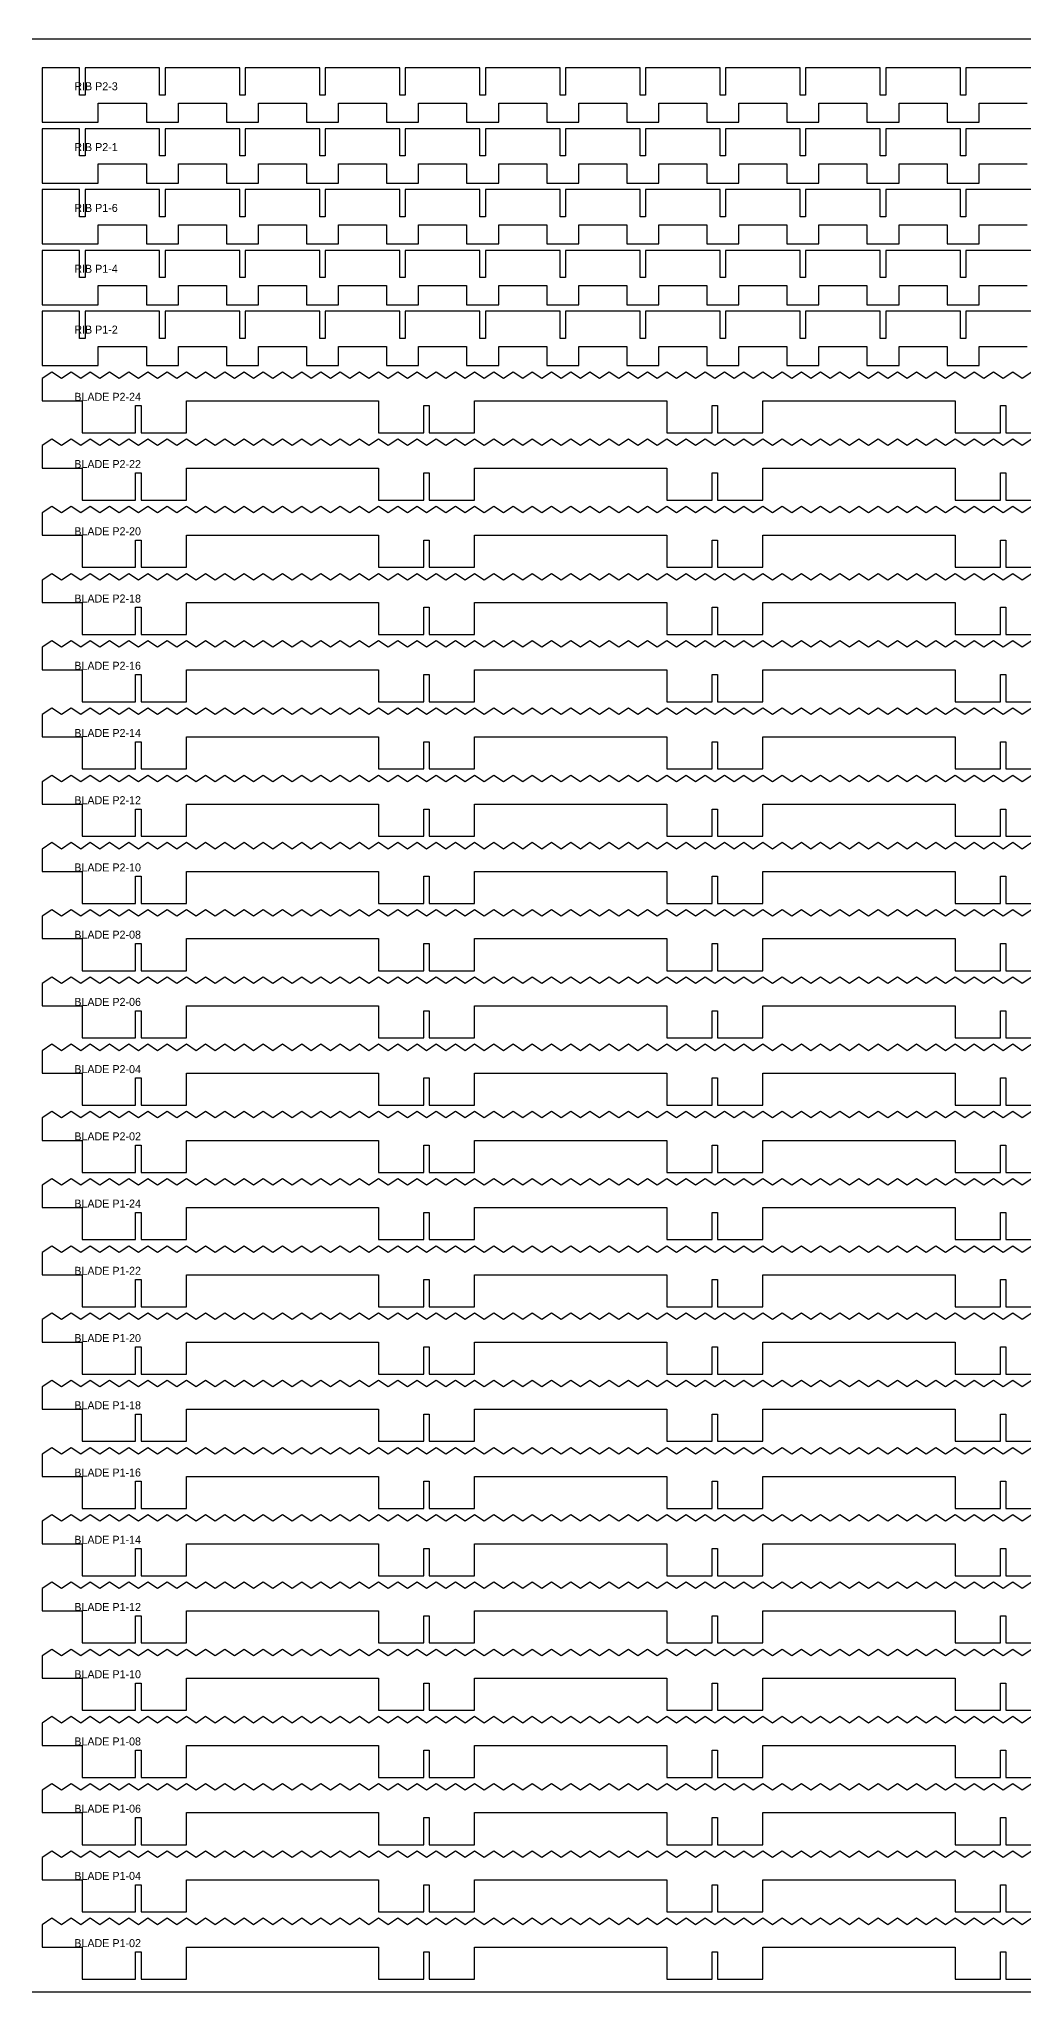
# Model space of a CAD drawing. Header units: millimetres. Extents: x 0 to 2440, y 0 to 2610.
# Drawn here: x 1210 to 1825, y 0 to 1220 of the extents above; entities that cross this region are included whole.
import ezdxf

# ---------------------------------------------------------------- set-up
doc = ezdxf.new("R2010")
doc.units = ezdxf.units.MM
for name, color, linetype in [('CUT', 1, 'Continuous'), ('LABELS', 3, 'Continuous'), ('SHEET', 8, 'Continuous')]:
    doc.layers.add(name, color=color, linetype=linetype)

msp = doc.modelspace()

# ---------------------------------------------------------------- linework, layer by layer
at = {"layer": 'CUT'}
for points in [[(1835.3, 1202), (1788.7, 1202), (1788.7, 1185), (1785.3, 1185), (1785.3, 1202), (1738.7, 1202), (1738.7, 1185), (1735.3, 1185), (1735.3, 1202), (1688.7, 1202), (1688.7, 1185), (1685.3, 1185), (1685.3, 1202), (1638.7, 1202), (1638.7, 1185), (1635.3, 1185), (1635.3, 1202), (1588.7, 1202), (1588.7, 1185), (1585.3, 1185), (1585.3, 1202), (1538.7, 1202), (1538.7, 1185), (1535.3, 1185), (1535.3, 1202), (1488.7, 1202), (1488.7, 1185), (1485.3, 1185), (1485.3, 1202), (1438.7, 1202), (1438.7, 1185), (1435.3, 1185), (1435.3, 1202), (1388.7, 1202), (1388.7, 1185), (1385.3, 1185), (1385.3, 1202), (1338.7, 1202), (1338.7, 1185), (1335.3, 1185), (1335.3, 1202), (1288.7, 1202), (1288.7, 1185), (1285.3, 1185), (1285.3, 1202), (1238.7, 1202), (1238.7, 1185), (1235.3, 1185), (1235.3, 1202), (1212, 1202), (1212, 1168), (1247, 1168), (1247, 1180), (1277, 1180), (1277, 1168), (1297, 1168), (1297, 1180), (1327, 1180), (1327, 1168), (1347, 1168), (1347, 1180), (1377, 1180), (1377, 1168), (1397, 1168), (1397, 1180), (1427, 1180), (1427, 1168), (1447, 1168), (1447, 1180), (1477, 1180), (1477, 1168), (1497, 1168), (1497, 1180), (1527, 1180), (1527, 1168), (1547, 1168), (1547, 1180), (1577, 1180), (1577, 1168), (1597, 1168), (1597, 1180), (1627, 1180), (1627, 1168), (1647, 1168), (1647, 1180), (1677, 1180), (1677, 1168), (1697, 1168), (1697, 1180), (1727, 1180), (1727, 1168), (1747, 1168), (1747, 1180), (1777, 1180), (1777, 1168), (1797, 1168), (1797, 1180), (1827, 1180)], [(1835.3, 1164), (1788.7, 1164), (1788.7, 1147), (1785.3, 1147), (1785.3, 1164), (1738.7, 1164), (1738.7, 1147), (1735.3, 1147), (1735.3, 1164), (1688.7, 1164), (1688.7, 1147), (1685.3, 1147), (1685.3, 1164), (1638.7, 1164), (1638.7, 1147), (1635.3, 1147), (1635.3, 1164), (1588.7, 1164), (1588.7, 1147), (1585.3, 1147), (1585.3, 1164), (1538.7, 1164), (1538.7, 1147), (1535.3, 1147), (1535.3, 1164), (1488.7, 1164), (1488.7, 1147), (1485.3, 1147), (1485.3, 1164), (1438.7, 1164), (1438.7, 1147), (1435.3, 1147), (1435.3, 1164), (1388.7, 1164), (1388.7, 1147), (1385.3, 1147), (1385.3, 1164), (1338.7, 1164), (1338.7, 1147), (1335.3, 1147), (1335.3, 1164), (1288.7, 1164), (1288.7, 1147), (1285.3, 1147), (1285.3, 1164), (1238.7, 1164), (1238.7, 1147), (1235.3, 1147), (1235.3, 1164), (1212, 1164), (1212, 1130), (1247, 1130), (1247, 1142), (1277, 1142), (1277, 1130), (1297, 1130), (1297, 1142), (1327, 1142), (1327, 1130), (1347, 1130), (1347, 1142), (1377, 1142), (1377, 1130), (1397, 1130), (1397, 1142), (1427, 1142), (1427, 1130), (1447, 1130), (1447, 1142), (1477, 1142), (1477, 1130), (1497, 1130), (1497, 1142), (1527, 1142), (1527, 1130), (1547, 1130), (1547, 1142), (1577, 1142), (1577, 1130), (1597, 1130), (1597, 1142), (1627, 1142), (1627, 1130), (1647, 1130), (1647, 1142), (1677, 1142), (1677, 1130), (1697, 1130), (1697, 1142), (1727, 1142), (1727, 1130), (1747, 1130), (1747, 1142), (1777, 1142), (1777, 1130), (1797, 1130), (1797, 1142), (1827, 1142)], [(1835.3, 1126), (1788.7, 1126), (1788.7, 1109), (1785.3, 1109), (1785.3, 1126), (1738.7, 1126), (1738.7, 1109), (1735.3, 1109), (1735.3, 1126), (1688.7, 1126), (1688.7, 1109), (1685.3, 1109), (1685.3, 1126), (1638.7, 1126), (1638.7, 1109), (1635.3, 1109), (1635.3, 1126), (1588.7, 1126), (1588.7, 1109), (1585.3, 1109), (1585.3, 1126), (1538.7, 1126), (1538.7, 1109), (1535.3, 1109), (1535.3, 1126), (1488.7, 1126), (1488.7, 1109), (1485.3, 1109), (1485.3, 1126), (1438.7, 1126), (1438.7, 1109), (1435.3, 1109), (1435.3, 1126), (1388.7, 1126), (1388.7, 1109), (1385.3, 1109), (1385.3, 1126), (1338.7, 1126), (1338.7, 1109), (1335.3, 1109), (1335.3, 1126), (1288.7, 1126), (1288.7, 1109), (1285.3, 1109), (1285.3, 1126), (1238.7, 1126), (1238.7, 1109), (1235.3, 1109), (1235.3, 1126), (1212, 1126), (1212, 1092), (1247, 1092), (1247, 1104), (1277, 1104), (1277, 1092), (1297, 1092), (1297, 1104), (1327, 1104), (1327, 1092), (1347, 1092), (1347, 1104), (1377, 1104), (1377, 1092), (1397, 1092), (1397, 1104), (1427, 1104), (1427, 1092), (1447, 1092), (1447, 1104), (1477, 1104), (1477, 1092), (1497, 1092), (1497, 1104), (1527, 1104), (1527, 1092), (1547, 1092), (1547, 1104), (1577, 1104), (1577, 1092), (1597, 1092), (1597, 1104), (1627, 1104), (1627, 1092), (1647, 1092), (1647, 1104), (1677, 1104), (1677, 1092), (1697, 1092), (1697, 1104), (1727, 1104), (1727, 1092), (1747, 1092), (1747, 1104), (1777, 1104), (1777, 1092), (1797, 1092), (1797, 1104), (1827, 1104)], [(1835.3, 1088), (1788.7, 1088), (1788.7, 1071), (1785.3, 1071), (1785.3, 1088), (1738.7, 1088), (1738.7, 1071), (1735.3, 1071), (1735.3, 1088), (1688.7, 1088), (1688.7, 1071), (1685.3, 1071), (1685.3, 1088), (1638.7, 1088), (1638.7, 1071), (1635.3, 1071), (1635.3, 1088), (1588.7, 1088), (1588.7, 1071), (1585.3, 1071), (1585.3, 1088), (1538.7, 1088), (1538.7, 1071), (1535.3, 1071), (1535.3, 1088), (1488.7, 1088), (1488.7, 1071), (1485.3, 1071), (1485.3, 1088), (1438.7, 1088), (1438.7, 1071), (1435.3, 1071), (1435.3, 1088), (1388.7, 1088), (1388.7, 1071), (1385.3, 1071), (1385.3, 1088), (1338.7, 1088), (1338.7, 1071), (1335.3, 1071), (1335.3, 1088), (1288.7, 1088), (1288.7, 1071), (1285.3, 1071), (1285.3, 1088), (1238.7, 1088), (1238.7, 1071), (1235.3, 1071), (1235.3, 1088), (1212, 1088), (1212, 1054), (1247, 1054), (1247, 1066), (1277, 1066), (1277, 1054), (1297, 1054), (1297, 1066), (1327, 1066), (1327, 1054), (1347, 1054), (1347, 1066), (1377, 1066), (1377, 1054), (1397, 1054), (1397, 1066), (1427, 1066), (1427, 1054), (1447, 1054), (1447, 1066), (1477, 1066), (1477, 1054), (1497, 1054), (1497, 1066), (1527, 1066), (1527, 1054), (1547, 1054), (1547, 1066), (1577, 1066), (1577, 1054), (1597, 1054), (1597, 1066), (1627, 1066), (1627, 1054), (1647, 1054), (1647, 1066), (1677, 1066), (1677, 1054), (1697, 1054), (1697, 1066), (1727, 1066), (1727, 1054), (1747, 1054), (1747, 1066), (1777, 1066), (1777, 1054), (1797, 1054), (1797, 1066), (1827, 1066)], [(1835.3, 1050), (1788.7, 1050), (1788.7, 1033), (1785.3, 1033), (1785.3, 1050), (1738.7, 1050), (1738.7, 1033), (1735.3, 1033), (1735.3, 1050), (1688.7, 1050), (1688.7, 1033), (1685.3, 1033), (1685.3, 1050), (1638.7, 1050), (1638.7, 1033), (1635.3, 1033), (1635.3, 1050), (1588.7, 1050), (1588.7, 1033), (1585.3, 1033), (1585.3, 1050), (1538.7, 1050), (1538.7, 1033), (1535.3, 1033), (1535.3, 1050), (1488.7, 1050), (1488.7, 1033), (1485.3, 1033), (1485.3, 1050), (1438.7, 1050), (1438.7, 1033), (1435.3, 1033), (1435.3, 1050), (1388.7, 1050), (1388.7, 1033), (1385.3, 1033), (1385.3, 1050), (1338.7, 1050), (1338.7, 1033), (1335.3, 1033), (1335.3, 1050), (1288.7, 1050), (1288.7, 1033), (1285.3, 1033), (1285.3, 1050), (1238.7, 1050), (1238.7, 1033), (1235.3, 1033), (1235.3, 1050), (1212, 1050), (1212, 1016), (1247, 1016), (1247, 1028), (1277, 1028), (1277, 1016), (1297, 1016), (1297, 1028), (1327, 1028), (1327, 1016), (1347, 1016), (1347, 1028), (1377, 1028), (1377, 1016), (1397, 1016), (1397, 1028), (1427, 1028), (1427, 1016), (1447, 1016), (1447, 1028), (1477, 1028), (1477, 1016), (1497, 1016), (1497, 1028), (1527, 1028), (1527, 1016), (1547, 1016), (1547, 1028), (1577, 1028), (1577, 1016), (1597, 1016), (1597, 1028), (1627, 1028), (1627, 1016), (1647, 1016), (1647, 1028), (1677, 1028), (1677, 1016), (1697, 1016), (1697, 1028), (1727, 1028), (1727, 1016), (1747, 1016), (1747, 1028), (1777, 1028), (1777, 1016), (1797, 1016), (1797, 1028), (1827, 1028)], [(1830, 1012), (1824, 1008), (1818, 1012), (1812, 1008), (1806, 1012), (1800, 1008), (1794, 1012), (1788, 1008), (1782, 1012), (1776, 1008), (1770, 1012), (1764, 1008), (1758, 1012), (1752, 1008), (1746, 1012), (1740, 1008), (1734, 1012), (1728, 1008), (1722, 1012), (1716, 1008), (1710, 1012), (1704, 1008), (1698, 1012), (1692, 1008), (1686, 1012), (1680, 1008), (1674, 1012), (1668, 1008), (1662, 1012), (1656, 1008), (1650, 1012), (1644, 1008), (1638, 1012), (1632, 1008), (1626, 1012), (1620, 1008), (1614, 1012), (1608, 1008), (1602, 1012), (1596, 1008), (1590, 1012), (1584, 1008), (1578, 1012), (1572, 1008), (1566, 1012), (1560, 1008), (1554, 1012), (1548, 1008), (1542, 1012), (1536, 1008), (1530, 1012), (1524, 1008), (1518, 1012), (1512, 1008), (1506, 1012), (1500, 1008), (1494, 1012), (1488, 1008), (1482, 1012), (1476, 1008), (1470, 1012), (1464, 1008), (1458, 1012), (1452, 1008), (1446, 1012), (1440, 1008), (1434, 1012), (1428, 1008), (1422, 1012), (1416, 1008), (1410, 1012), (1404, 1008), (1398, 1012), (1392, 1008), (1386, 1012), (1380, 1008), (1374, 1012), (1368, 1008), (1362, 1012), (1356, 1008), (1350, 1012), (1344, 1008), (1338, 1012), (1332, 1008), (1326, 1012), (1320, 1008), (1314, 1012), (1308, 1008), (1302, 1012), (1296, 1008), (1290, 1012), (1284, 1008), (1278, 1012), (1272, 1008), (1266, 1012), (1260, 1008), (1254, 1012), (1248, 1008), (1242, 1012), (1236, 1008), (1230, 1012), (1224, 1008), (1218, 1012), (1212, 1008), (1212, 994), (1237, 994), (1237, 974), (1270.3, 974), (1270.3, 991), (1273.7, 991), (1273.7, 974), (1302, 974), (1302, 994), (1422, 994), (1422, 974), (1450.3, 974), (1450.3, 991), (1453.7, 991), (1453.7, 974), (1482, 974), (1482, 994), (1602, 994), (1602, 974), (1630.3, 974), (1630.3, 991), (1633.7, 991), (1633.7, 974), (1662, 974), (1662, 994), (1782, 994), (1782, 974), (1810.3, 974), (1810.3, 991), (1813.7, 991), (1813.7, 974), (1842, 974)], [(1830, 970), (1824, 966), (1818, 970), (1812, 966), (1806, 970), (1800, 966), (1794, 970), (1788, 966), (1782, 970), (1776, 966), (1770, 970), (1764, 966), (1758, 970), (1752, 966), (1746, 970), (1740, 966), (1734, 970), (1728, 966), (1722, 970), (1716, 966), (1710, 970), (1704, 966), (1698, 970), (1692, 966), (1686, 970), (1680, 966), (1674, 970), (1668, 966), (1662, 970), (1656, 966), (1650, 970), (1644, 966), (1638, 970), (1632, 966), (1626, 970), (1620, 966), (1614, 970), (1608, 966), (1602, 970), (1596, 966), (1590, 970), (1584, 966), (1578, 970), (1572, 966), (1566, 970), (1560, 966), (1554, 970), (1548, 966), (1542, 970), (1536, 966), (1530, 970), (1524, 966), (1518, 970), (1512, 966), (1506, 970), (1500, 966), (1494, 970), (1488, 966), (1482, 970), (1476, 966), (1470, 970), (1464, 966), (1458, 970), (1452, 966), (1446, 970), (1440, 966), (1434, 970), (1428, 966), (1422, 970), (1416, 966), (1410, 970), (1404, 966), (1398, 970), (1392, 966), (1386, 970), (1380, 966), (1374, 970), (1368, 966), (1362, 970), (1356, 966), (1350, 970), (1344, 966), (1338, 970), (1332, 966), (1326, 970), (1320, 966), (1314, 970), (1308, 966), (1302, 970), (1296, 966), (1290, 970), (1284, 966), (1278, 970), (1272, 966), (1266, 970), (1260, 966), (1254, 970), (1248, 966), (1242, 970), (1236, 966), (1230, 970), (1224, 966), (1218, 970), (1212, 966), (1212, 952), (1237, 952), (1237, 932), (1270.3, 932), (1270.3, 949), (1273.7, 949), (1273.7, 932), (1302, 932), (1302, 952), (1422, 952), (1422, 932), (1450.3, 932), (1450.3, 949), (1453.7, 949), (1453.7, 932), (1482, 932), (1482, 952), (1602, 952), (1602, 932), (1630.3, 932), (1630.3, 949), (1633.7, 949), (1633.7, 932), (1662, 932), (1662, 952), (1782, 952), (1782, 932), (1810.3, 932), (1810.3, 949), (1813.7, 949), (1813.7, 932), (1842, 932)], [(1830, 928), (1824, 924), (1818, 928), (1812, 924), (1806, 928), (1800, 924), (1794, 928), (1788, 924), (1782, 928), (1776, 924), (1770, 928), (1764, 924), (1758, 928), (1752, 924), (1746, 928), (1740, 924), (1734, 928), (1728, 924), (1722, 928), (1716, 924), (1710, 928), (1704, 924), (1698, 928), (1692, 924), (1686, 928), (1680, 924), (1674, 928), (1668, 924), (1662, 928), (1656, 924), (1650, 928), (1644, 924), (1638, 928), (1632, 924), (1626, 928), (1620, 924), (1614, 928), (1608, 924), (1602, 928), (1596, 924), (1590, 928), (1584, 924), (1578, 928), (1572, 924), (1566, 928), (1560, 924), (1554, 928), (1548, 924), (1542, 928), (1536, 924), (1530, 928), (1524, 924), (1518, 928), (1512, 924), (1506, 928), (1500, 924), (1494, 928), (1488, 924), (1482, 928), (1476, 924), (1470, 928), (1464, 924), (1458, 928), (1452, 924), (1446, 928), (1440, 924), (1434, 928), (1428, 924), (1422, 928), (1416, 924), (1410, 928), (1404, 924), (1398, 928), (1392, 924), (1386, 928), (1380, 924), (1374, 928), (1368, 924), (1362, 928), (1356, 924), (1350, 928), (1344, 924), (1338, 928), (1332, 924), (1326, 928), (1320, 924), (1314, 928), (1308, 924), (1302, 928), (1296, 924), (1290, 928), (1284, 924), (1278, 928), (1272, 924), (1266, 928), (1260, 924), (1254, 928), (1248, 924), (1242, 928), (1236, 924), (1230, 928), (1224, 924), (1218, 928), (1212, 924), (1212, 910), (1237, 910), (1237, 890), (1270.3, 890), (1270.3, 907), (1273.7, 907), (1273.7, 890), (1302, 890), (1302, 910), (1422, 910), (1422, 890), (1450.3, 890), (1450.3, 907), (1453.7, 907), (1453.7, 890), (1482, 890), (1482, 910), (1602, 910), (1602, 890), (1630.3, 890), (1630.3, 907), (1633.7, 907), (1633.7, 890), (1662, 890), (1662, 910), (1782, 910), (1782, 890), (1810.3, 890), (1810.3, 907), (1813.7, 907), (1813.7, 890), (1842, 890)], [(1830, 886), (1824, 882), (1818, 886), (1812, 882), (1806, 886), (1800, 882), (1794, 886), (1788, 882), (1782, 886), (1776, 882), (1770, 886), (1764, 882), (1758, 886), (1752, 882), (1746, 886), (1740, 882), (1734, 886), (1728, 882), (1722, 886), (1716, 882), (1710, 886), (1704, 882), (1698, 886), (1692, 882), (1686, 886), (1680, 882), (1674, 886), (1668, 882), (1662, 886), (1656, 882), (1650, 886), (1644, 882), (1638, 886), (1632, 882), (1626, 886), (1620, 882), (1614, 886), (1608, 882), (1602, 886), (1596, 882), (1590, 886), (1584, 882), (1578, 886), (1572, 882), (1566, 886), (1560, 882), (1554, 886), (1548, 882), (1542, 886), (1536, 882), (1530, 886), (1524, 882), (1518, 886), (1512, 882), (1506, 886), (1500, 882), (1494, 886), (1488, 882), (1482, 886), (1476, 882), (1470, 886), (1464, 882), (1458, 886), (1452, 882), (1446, 886), (1440, 882), (1434, 886), (1428, 882), (1422, 886), (1416, 882), (1410, 886), (1404, 882), (1398, 886), (1392, 882), (1386, 886), (1380, 882), (1374, 886), (1368, 882), (1362, 886), (1356, 882), (1350, 886), (1344, 882), (1338, 886), (1332, 882), (1326, 886), (1320, 882), (1314, 886), (1308, 882), (1302, 886), (1296, 882), (1290, 886), (1284, 882), (1278, 886), (1272, 882), (1266, 886), (1260, 882), (1254, 886), (1248, 882), (1242, 886), (1236, 882), (1230, 886), (1224, 882), (1218, 886), (1212, 882), (1212, 868), (1237, 868), (1237, 848), (1270.3, 848), (1270.3, 865), (1273.7, 865), (1273.7, 848), (1302, 848), (1302, 868), (1422, 868), (1422, 848), (1450.3, 848), (1450.3, 865), (1453.7, 865), (1453.7, 848), (1482, 848), (1482, 868), (1602, 868), (1602, 848), (1630.3, 848), (1630.3, 865), (1633.7, 865), (1633.7, 848), (1662, 848), (1662, 868), (1782, 868), (1782, 848), (1810.3, 848), (1810.3, 865), (1813.7, 865), (1813.7, 848), (1842, 848)], [(1830, 844), (1824, 840), (1818, 844), (1812, 840), (1806, 844), (1800, 840), (1794, 844), (1788, 840), (1782, 844), (1776, 840), (1770, 844), (1764, 840), (1758, 844), (1752, 840), (1746, 844), (1740, 840), (1734, 844), (1728, 840), (1722, 844), (1716, 840), (1710, 844), (1704, 840), (1698, 844), (1692, 840), (1686, 844), (1680, 840), (1674, 844), (1668, 840), (1662, 844), (1656, 840), (1650, 844), (1644, 840), (1638, 844), (1632, 840), (1626, 844), (1620, 840), (1614, 844), (1608, 840), (1602, 844), (1596, 840), (1590, 844), (1584, 840), (1578, 844), (1572, 840), (1566, 844), (1560, 840), (1554, 844), (1548, 840), (1542, 844), (1536, 840), (1530, 844), (1524, 840), (1518, 844), (1512, 840), (1506, 844), (1500, 840), (1494, 844), (1488, 840), (1482, 844), (1476, 840), (1470, 844), (1464, 840), (1458, 844), (1452, 840), (1446, 844), (1440, 840), (1434, 844), (1428, 840), (1422, 844), (1416, 840), (1410, 844), (1404, 840), (1398, 844), (1392, 840), (1386, 844), (1380, 840), (1374, 844), (1368, 840), (1362, 844), (1356, 840), (1350, 844), (1344, 840), (1338, 844), (1332, 840), (1326, 844), (1320, 840), (1314, 844), (1308, 840), (1302, 844), (1296, 840), (1290, 844), (1284, 840), (1278, 844), (1272, 840), (1266, 844), (1260, 840), (1254, 844), (1248, 840), (1242, 844), (1236, 840), (1230, 844), (1224, 840), (1218, 844), (1212, 840), (1212, 826), (1237, 826), (1237, 806), (1270.3, 806), (1270.3, 823), (1273.7, 823), (1273.7, 806), (1302, 806), (1302, 826), (1422, 826), (1422, 806), (1450.3, 806), (1450.3, 823), (1453.7, 823), (1453.7, 806), (1482, 806), (1482, 826), (1602, 826), (1602, 806), (1630.3, 806), (1630.3, 823), (1633.7, 823), (1633.7, 806), (1662, 806), (1662, 826), (1782, 826), (1782, 806), (1810.3, 806), (1810.3, 823), (1813.7, 823), (1813.7, 806), (1842, 806)], [(1830, 802), (1824, 798), (1818, 802), (1812, 798), (1806, 802), (1800, 798), (1794, 802), (1788, 798), (1782, 802), (1776, 798), (1770, 802), (1764, 798), (1758, 802), (1752, 798), (1746, 802), (1740, 798), (1734, 802), (1728, 798), (1722, 802), (1716, 798), (1710, 802), (1704, 798), (1698, 802), (1692, 798), (1686, 802), (1680, 798), (1674, 802), (1668, 798), (1662, 802), (1656, 798), (1650, 802), (1644, 798), (1638, 802), (1632, 798), (1626, 802), (1620, 798), (1614, 802), (1608, 798), (1602, 802), (1596, 798), (1590, 802), (1584, 798), (1578, 802), (1572, 798), (1566, 802), (1560, 798), (1554, 802), (1548, 798), (1542, 802), (1536, 798), (1530, 802), (1524, 798), (1518, 802), (1512, 798), (1506, 802), (1500, 798), (1494, 802), (1488, 798), (1482, 802), (1476, 798), (1470, 802), (1464, 798), (1458, 802), (1452, 798), (1446, 802), (1440, 798), (1434, 802), (1428, 798), (1422, 802), (1416, 798), (1410, 802), (1404, 798), (1398, 802), (1392, 798), (1386, 802), (1380, 798), (1374, 802), (1368, 798), (1362, 802), (1356, 798), (1350, 802), (1344, 798), (1338, 802), (1332, 798), (1326, 802), (1320, 798), (1314, 802), (1308, 798), (1302, 802), (1296, 798), (1290, 802), (1284, 798), (1278, 802), (1272, 798), (1266, 802), (1260, 798), (1254, 802), (1248, 798), (1242, 802), (1236, 798), (1230, 802), (1224, 798), (1218, 802), (1212, 798), (1212, 784), (1237, 784), (1237, 764), (1270.3, 764), (1270.3, 781), (1273.7, 781), (1273.7, 764), (1302, 764), (1302, 784), (1422, 784), (1422, 764), (1450.3, 764), (1450.3, 781), (1453.7, 781), (1453.7, 764), (1482, 764), (1482, 784), (1602, 784), (1602, 764), (1630.3, 764), (1630.3, 781), (1633.7, 781), (1633.7, 764), (1662, 764), (1662, 784), (1782, 784), (1782, 764), (1810.3, 764), (1810.3, 781), (1813.7, 781), (1813.7, 764), (1842, 764)], [(1830, 760), (1824, 756), (1818, 760), (1812, 756), (1806, 760), (1800, 756), (1794, 760), (1788, 756), (1782, 760), (1776, 756), (1770, 760), (1764, 756), (1758, 760), (1752, 756), (1746, 760), (1740, 756), (1734, 760), (1728, 756), (1722, 760), (1716, 756), (1710, 760), (1704, 756), (1698, 760), (1692, 756), (1686, 760), (1680, 756), (1674, 760), (1668, 756), (1662, 760), (1656, 756), (1650, 760), (1644, 756), (1638, 760), (1632, 756), (1626, 760), (1620, 756), (1614, 760), (1608, 756), (1602, 760), (1596, 756), (1590, 760), (1584, 756), (1578, 760), (1572, 756), (1566, 760), (1560, 756), (1554, 760), (1548, 756), (1542, 760), (1536, 756), (1530, 760), (1524, 756), (1518, 760), (1512, 756), (1506, 760), (1500, 756), (1494, 760), (1488, 756), (1482, 760), (1476, 756), (1470, 760), (1464, 756), (1458, 760), (1452, 756), (1446, 760), (1440, 756), (1434, 760), (1428, 756), (1422, 760), (1416, 756), (1410, 760), (1404, 756), (1398, 760), (1392, 756), (1386, 760), (1380, 756), (1374, 760), (1368, 756), (1362, 760), (1356, 756), (1350, 760), (1344, 756), (1338, 760), (1332, 756), (1326, 760), (1320, 756), (1314, 760), (1308, 756), (1302, 760), (1296, 756), (1290, 760), (1284, 756), (1278, 760), (1272, 756), (1266, 760), (1260, 756), (1254, 760), (1248, 756), (1242, 760), (1236, 756), (1230, 760), (1224, 756), (1218, 760), (1212, 756), (1212, 742), (1237, 742), (1237, 722), (1270.3, 722), (1270.3, 739), (1273.7, 739), (1273.7, 722), (1302, 722), (1302, 742), (1422, 742), (1422, 722), (1450.3, 722), (1450.3, 739), (1453.7, 739), (1453.7, 722), (1482, 722), (1482, 742), (1602, 742), (1602, 722), (1630.3, 722), (1630.3, 739), (1633.7, 739), (1633.7, 722), (1662, 722), (1662, 742), (1782, 742), (1782, 722), (1810.3, 722), (1810.3, 739), (1813.7, 739), (1813.7, 722), (1842, 722)], [(1830, 718), (1824, 714), (1818, 718), (1812, 714), (1806, 718), (1800, 714), (1794, 718), (1788, 714), (1782, 718), (1776, 714), (1770, 718), (1764, 714), (1758, 718), (1752, 714), (1746, 718), (1740, 714), (1734, 718), (1728, 714), (1722, 718), (1716, 714), (1710, 718), (1704, 714), (1698, 718), (1692, 714), (1686, 718), (1680, 714), (1674, 718), (1668, 714), (1662, 718), (1656, 714), (1650, 718), (1644, 714), (1638, 718), (1632, 714), (1626, 718), (1620, 714), (1614, 718), (1608, 714), (1602, 718), (1596, 714), (1590, 718), (1584, 714), (1578, 718), (1572, 714), (1566, 718), (1560, 714), (1554, 718), (1548, 714), (1542, 718), (1536, 714), (1530, 718), (1524, 714), (1518, 718), (1512, 714), (1506, 718), (1500, 714), (1494, 718), (1488, 714), (1482, 718), (1476, 714), (1470, 718), (1464, 714), (1458, 718), (1452, 714), (1446, 718), (1440, 714), (1434, 718), (1428, 714), (1422, 718), (1416, 714), (1410, 718), (1404, 714), (1398, 718), (1392, 714), (1386, 718), (1380, 714), (1374, 718), (1368, 714), (1362, 718), (1356, 714), (1350, 718), (1344, 714), (1338, 718), (1332, 714), (1326, 718), (1320, 714), (1314, 718), (1308, 714), (1302, 718), (1296, 714), (1290, 718), (1284, 714), (1278, 718), (1272, 714), (1266, 718), (1260, 714), (1254, 718), (1248, 714), (1242, 718), (1236, 714), (1230, 718), (1224, 714), (1218, 718), (1212, 714), (1212, 700), (1237, 700), (1237, 680), (1270.3, 680), (1270.3, 697), (1273.7, 697), (1273.7, 680), (1302, 680), (1302, 700), (1422, 700), (1422, 680), (1450.3, 680), (1450.3, 697), (1453.7, 697), (1453.7, 680), (1482, 680), (1482, 700), (1602, 700), (1602, 680), (1630.3, 680), (1630.3, 697), (1633.7, 697), (1633.7, 680), (1662, 680), (1662, 700), (1782, 700), (1782, 680), (1810.3, 680), (1810.3, 697), (1813.7, 697), (1813.7, 680), (1842, 680)], [(1830, 676), (1824, 672), (1818, 676), (1812, 672), (1806, 676), (1800, 672), (1794, 676), (1788, 672), (1782, 676), (1776, 672), (1770, 676), (1764, 672), (1758, 676), (1752, 672), (1746, 676), (1740, 672), (1734, 676), (1728, 672), (1722, 676), (1716, 672), (1710, 676), (1704, 672), (1698, 676), (1692, 672), (1686, 676), (1680, 672), (1674, 676), (1668, 672), (1662, 676), (1656, 672), (1650, 676), (1644, 672), (1638, 676), (1632, 672), (1626, 676), (1620, 672), (1614, 676), (1608, 672), (1602, 676), (1596, 672), (1590, 676), (1584, 672), (1578, 676), (1572, 672), (1566, 676), (1560, 672), (1554, 676), (1548, 672), (1542, 676), (1536, 672), (1530, 676), (1524, 672), (1518, 676), (1512, 672), (1506, 676), (1500, 672), (1494, 676), (1488, 672), (1482, 676), (1476, 672), (1470, 676), (1464, 672), (1458, 676), (1452, 672), (1446, 676), (1440, 672), (1434, 676), (1428, 672), (1422, 676), (1416, 672), (1410, 676), (1404, 672), (1398, 676), (1392, 672), (1386, 676), (1380, 672), (1374, 676), (1368, 672), (1362, 676), (1356, 672), (1350, 676), (1344, 672), (1338, 676), (1332, 672), (1326, 676), (1320, 672), (1314, 676), (1308, 672), (1302, 676), (1296, 672), (1290, 676), (1284, 672), (1278, 676), (1272, 672), (1266, 676), (1260, 672), (1254, 676), (1248, 672), (1242, 676), (1236, 672), (1230, 676), (1224, 672), (1218, 676), (1212, 672), (1212, 658), (1237, 658), (1237, 638), (1270.3, 638), (1270.3, 655), (1273.7, 655), (1273.7, 638), (1302, 638), (1302, 658), (1422, 658), (1422, 638), (1450.3, 638), (1450.3, 655), (1453.7, 655), (1453.7, 638), (1482, 638), (1482, 658), (1602, 658), (1602, 638), (1630.3, 638), (1630.3, 655), (1633.7, 655), (1633.7, 638), (1662, 638), (1662, 658), (1782, 658), (1782, 638), (1810.3, 638), (1810.3, 655), (1813.7, 655), (1813.7, 638), (1842, 638)], [(1830, 634), (1824, 630), (1818, 634), (1812, 630), (1806, 634), (1800, 630), (1794, 634), (1788, 630), (1782, 634), (1776, 630), (1770, 634), (1764, 630), (1758, 634), (1752, 630), (1746, 634), (1740, 630), (1734, 634), (1728, 630), (1722, 634), (1716, 630), (1710, 634), (1704, 630), (1698, 634), (1692, 630), (1686, 634), (1680, 630), (1674, 634), (1668, 630), (1662, 634), (1656, 630), (1650, 634), (1644, 630), (1638, 634), (1632, 630), (1626, 634), (1620, 630), (1614, 634), (1608, 630), (1602, 634), (1596, 630), (1590, 634), (1584, 630), (1578, 634), (1572, 630), (1566, 634), (1560, 630), (1554, 634), (1548, 630), (1542, 634), (1536, 630), (1530, 634), (1524, 630), (1518, 634), (1512, 630), (1506, 634), (1500, 630), (1494, 634), (1488, 630), (1482, 634), (1476, 630), (1470, 634), (1464, 630), (1458, 634), (1452, 630), (1446, 634), (1440, 630), (1434, 634), (1428, 630), (1422, 634), (1416, 630), (1410, 634), (1404, 630), (1398, 634), (1392, 630), (1386, 634), (1380, 630), (1374, 634), (1368, 630), (1362, 634), (1356, 630), (1350, 634), (1344, 630), (1338, 634), (1332, 630), (1326, 634), (1320, 630), (1314, 634), (1308, 630), (1302, 634), (1296, 630), (1290, 634), (1284, 630), (1278, 634), (1272, 630), (1266, 634), (1260, 630), (1254, 634), (1248, 630), (1242, 634), (1236, 630), (1230, 634), (1224, 630), (1218, 634), (1212, 630), (1212, 616), (1237, 616), (1237, 596), (1270.3, 596), (1270.3, 613), (1273.7, 613), (1273.7, 596), (1302, 596), (1302, 616), (1422, 616), (1422, 596), (1450.3, 596), (1450.3, 613), (1453.7, 613), (1453.7, 596), (1482, 596), (1482, 616), (1602, 616), (1602, 596), (1630.3, 596), (1630.3, 613), (1633.7, 613), (1633.7, 596), (1662, 596), (1662, 616), (1782, 616), (1782, 596), (1810.3, 596), (1810.3, 613), (1813.7, 613), (1813.7, 596), (1842, 596)], [(1830, 592), (1824, 588), (1818, 592), (1812, 588), (1806, 592), (1800, 588), (1794, 592), (1788, 588), (1782, 592), (1776, 588), (1770, 592), (1764, 588), (1758, 592), (1752, 588), (1746, 592), (1740, 588), (1734, 592), (1728, 588), (1722, 592), (1716, 588), (1710, 592), (1704, 588), (1698, 592), (1692, 588), (1686, 592), (1680, 588), (1674, 592), (1668, 588), (1662, 592), (1656, 588), (1650, 592), (1644, 588), (1638, 592), (1632, 588), (1626, 592), (1620, 588), (1614, 592), (1608, 588), (1602, 592), (1596, 588), (1590, 592), (1584, 588), (1578, 592), (1572, 588), (1566, 592), (1560, 588), (1554, 592), (1548, 588), (1542, 592), (1536, 588), (1530, 592), (1524, 588), (1518, 592), (1512, 588), (1506, 592), (1500, 588), (1494, 592), (1488, 588), (1482, 592), (1476, 588), (1470, 592), (1464, 588), (1458, 592), (1452, 588), (1446, 592), (1440, 588), (1434, 592), (1428, 588), (1422, 592), (1416, 588), (1410, 592), (1404, 588), (1398, 592), (1392, 588), (1386, 592), (1380, 588), (1374, 592), (1368, 588), (1362, 592), (1356, 588), (1350, 592), (1344, 588), (1338, 592), (1332, 588), (1326, 592), (1320, 588), (1314, 592), (1308, 588), (1302, 592), (1296, 588), (1290, 592), (1284, 588), (1278, 592), (1272, 588), (1266, 592), (1260, 588), (1254, 592), (1248, 588), (1242, 592), (1236, 588), (1230, 592), (1224, 588), (1218, 592), (1212, 588), (1212, 574), (1237, 574), (1237, 554), (1270.3, 554), (1270.3, 571), (1273.7, 571), (1273.7, 554), (1302, 554), (1302, 574), (1422, 574), (1422, 554), (1450.3, 554), (1450.3, 571), (1453.7, 571), (1453.7, 554), (1482, 554), (1482, 574), (1602, 574), (1602, 554), (1630.3, 554), (1630.3, 571), (1633.7, 571), (1633.7, 554), (1662, 554), (1662, 574), (1782, 574), (1782, 554), (1810.3, 554), (1810.3, 571), (1813.7, 571), (1813.7, 554), (1842, 554)], [(1830, 550), (1824, 546), (1818, 550), (1812, 546), (1806, 550), (1800, 546), (1794, 550), (1788, 546), (1782, 550), (1776, 546), (1770, 550), (1764, 546), (1758, 550), (1752, 546), (1746, 550), (1740, 546), (1734, 550), (1728, 546), (1722, 550), (1716, 546), (1710, 550), (1704, 546), (1698, 550), (1692, 546), (1686, 550), (1680, 546), (1674, 550), (1668, 546), (1662, 550), (1656, 546), (1650, 550), (1644, 546), (1638, 550), (1632, 546), (1626, 550), (1620, 546), (1614, 550), (1608, 546), (1602, 550), (1596, 546), (1590, 550), (1584, 546), (1578, 550), (1572, 546), (1566, 550), (1560, 546), (1554, 550), (1548, 546), (1542, 550), (1536, 546), (1530, 550), (1524, 546), (1518, 550), (1512, 546), (1506, 550), (1500, 546), (1494, 550), (1488, 546), (1482, 550), (1476, 546), (1470, 550), (1464, 546), (1458, 550), (1452, 546), (1446, 550), (1440, 546), (1434, 550), (1428, 546), (1422, 550), (1416, 546), (1410, 550), (1404, 546), (1398, 550), (1392, 546), (1386, 550), (1380, 546), (1374, 550), (1368, 546), (1362, 550), (1356, 546), (1350, 550), (1344, 546), (1338, 550), (1332, 546), (1326, 550), (1320, 546), (1314, 550), (1308, 546), (1302, 550), (1296, 546), (1290, 550), (1284, 546), (1278, 550), (1272, 546), (1266, 550), (1260, 546), (1254, 550), (1248, 546), (1242, 550), (1236, 546), (1230, 550), (1224, 546), (1218, 550), (1212, 546), (1212, 532), (1237, 532), (1237, 512), (1270.3, 512), (1270.3, 529), (1273.7, 529), (1273.7, 512), (1302, 512), (1302, 532), (1422, 532), (1422, 512), (1450.3, 512), (1450.3, 529), (1453.7, 529), (1453.7, 512), (1482, 512), (1482, 532), (1602, 532), (1602, 512), (1630.3, 512), (1630.3, 529), (1633.7, 529), (1633.7, 512), (1662, 512), (1662, 532), (1782, 532), (1782, 512), (1810.3, 512), (1810.3, 529), (1813.7, 529), (1813.7, 512), (1842, 512)], [(1830, 508), (1824, 504), (1818, 508), (1812, 504), (1806, 508), (1800, 504), (1794, 508), (1788, 504), (1782, 508), (1776, 504), (1770, 508), (1764, 504), (1758, 508), (1752, 504), (1746, 508), (1740, 504), (1734, 508), (1728, 504), (1722, 508), (1716, 504), (1710, 508), (1704, 504), (1698, 508), (1692, 504), (1686, 508), (1680, 504), (1674, 508), (1668, 504), (1662, 508), (1656, 504), (1650, 508), (1644, 504), (1638, 508), (1632, 504), (1626, 508), (1620, 504), (1614, 508), (1608, 504), (1602, 508), (1596, 504), (1590, 508), (1584, 504), (1578, 508), (1572, 504), (1566, 508), (1560, 504), (1554, 508), (1548, 504), (1542, 508), (1536, 504), (1530, 508), (1524, 504), (1518, 508), (1512, 504), (1506, 508), (1500, 504), (1494, 508), (1488, 504), (1482, 508), (1476, 504), (1470, 508), (1464, 504), (1458, 508), (1452, 504), (1446, 508), (1440, 504), (1434, 508), (1428, 504), (1422, 508), (1416, 504), (1410, 508), (1404, 504), (1398, 508), (1392, 504), (1386, 508), (1380, 504), (1374, 508), (1368, 504), (1362, 508), (1356, 504), (1350, 508), (1344, 504), (1338, 508), (1332, 504), (1326, 508), (1320, 504), (1314, 508), (1308, 504), (1302, 508), (1296, 504), (1290, 508), (1284, 504), (1278, 508), (1272, 504), (1266, 508), (1260, 504), (1254, 508), (1248, 504), (1242, 508), (1236, 504), (1230, 508), (1224, 504), (1218, 508), (1212, 504), (1212, 490), (1237, 490), (1237, 470), (1270.3, 470), (1270.3, 487), (1273.7, 487), (1273.7, 470), (1302, 470), (1302, 490), (1422, 490), (1422, 470), (1450.3, 470), (1450.3, 487), (1453.7, 487), (1453.7, 470), (1482, 470), (1482, 490), (1602, 490), (1602, 470), (1630.3, 470), (1630.3, 487), (1633.7, 487), (1633.7, 470), (1662, 470), (1662, 490), (1782, 490), (1782, 470), (1810.3, 470), (1810.3, 487), (1813.7, 487), (1813.7, 470), (1842, 470)], [(1830, 466), (1824, 462), (1818, 466), (1812, 462), (1806, 466), (1800, 462), (1794, 466), (1788, 462), (1782, 466), (1776, 462), (1770, 466), (1764, 462), (1758, 466), (1752, 462), (1746, 466), (1740, 462), (1734, 466), (1728, 462), (1722, 466), (1716, 462), (1710, 466), (1704, 462), (1698, 466), (1692, 462), (1686, 466), (1680, 462), (1674, 466), (1668, 462), (1662, 466), (1656, 462), (1650, 466), (1644, 462), (1638, 466), (1632, 462), (1626, 466), (1620, 462), (1614, 466), (1608, 462), (1602, 466), (1596, 462), (1590, 466), (1584, 462), (1578, 466), (1572, 462), (1566, 466), (1560, 462), (1554, 466), (1548, 462), (1542, 466), (1536, 462), (1530, 466), (1524, 462), (1518, 466), (1512, 462), (1506, 466), (1500, 462), (1494, 466), (1488, 462), (1482, 466), (1476, 462), (1470, 466), (1464, 462), (1458, 466), (1452, 462), (1446, 466), (1440, 462), (1434, 466), (1428, 462), (1422, 466), (1416, 462), (1410, 466), (1404, 462), (1398, 466), (1392, 462), (1386, 466), (1380, 462), (1374, 466), (1368, 462), (1362, 466), (1356, 462), (1350, 466), (1344, 462), (1338, 466), (1332, 462), (1326, 466), (1320, 462), (1314, 466), (1308, 462), (1302, 466), (1296, 462), (1290, 466), (1284, 462), (1278, 466), (1272, 462), (1266, 466), (1260, 462), (1254, 466), (1248, 462), (1242, 466), (1236, 462), (1230, 466), (1224, 462), (1218, 466), (1212, 462), (1212, 448), (1237, 448), (1237, 428), (1270.3, 428), (1270.3, 445), (1273.7, 445), (1273.7, 428), (1302, 428), (1302, 448), (1422, 448), (1422, 428), (1450.3, 428), (1450.3, 445), (1453.7, 445), (1453.7, 428), (1482, 428), (1482, 448), (1602, 448), (1602, 428), (1630.3, 428), (1630.3, 445), (1633.7, 445), (1633.7, 428), (1662, 428), (1662, 448), (1782, 448), (1782, 428), (1810.3, 428), (1810.3, 445), (1813.7, 445), (1813.7, 428), (1842, 428)], [(1830, 424), (1824, 420), (1818, 424), (1812, 420), (1806, 424), (1800, 420), (1794, 424), (1788, 420), (1782, 424), (1776, 420), (1770, 424), (1764, 420), (1758, 424), (1752, 420), (1746, 424), (1740, 420), (1734, 424), (1728, 420), (1722, 424), (1716, 420), (1710, 424), (1704, 420), (1698, 424), (1692, 420), (1686, 424), (1680, 420), (1674, 424), (1668, 420), (1662, 424), (1656, 420), (1650, 424), (1644, 420), (1638, 424), (1632, 420), (1626, 424), (1620, 420), (1614, 424), (1608, 420), (1602, 424), (1596, 420), (1590, 424), (1584, 420), (1578, 424), (1572, 420), (1566, 424), (1560, 420), (1554, 424), (1548, 420), (1542, 424), (1536, 420), (1530, 424), (1524, 420), (1518, 424), (1512, 420), (1506, 424), (1500, 420), (1494, 424), (1488, 420), (1482, 424), (1476, 420), (1470, 424), (1464, 420), (1458, 424), (1452, 420), (1446, 424), (1440, 420), (1434, 424), (1428, 420), (1422, 424), (1416, 420), (1410, 424), (1404, 420), (1398, 424), (1392, 420), (1386, 424), (1380, 420), (1374, 424), (1368, 420), (1362, 424), (1356, 420), (1350, 424), (1344, 420), (1338, 424), (1332, 420), (1326, 424), (1320, 420), (1314, 424), (1308, 420), (1302, 424), (1296, 420), (1290, 424), (1284, 420), (1278, 424), (1272, 420), (1266, 424), (1260, 420), (1254, 424), (1248, 420), (1242, 424), (1236, 420), (1230, 424), (1224, 420), (1218, 424), (1212, 420), (1212, 406), (1237, 406), (1237, 386), (1270.3, 386), (1270.3, 403), (1273.7, 403), (1273.7, 386), (1302, 386), (1302, 406), (1422, 406), (1422, 386), (1450.3, 386), (1450.3, 403), (1453.7, 403), (1453.7, 386), (1482, 386), (1482, 406), (1602, 406), (1602, 386), (1630.3, 386), (1630.3, 403), (1633.7, 403), (1633.7, 386), (1662, 386), (1662, 406), (1782, 406), (1782, 386), (1810.3, 386), (1810.3, 403), (1813.7, 403), (1813.7, 386), (1842, 386)], [(1830, 382), (1824, 378), (1818, 382), (1812, 378), (1806, 382), (1800, 378), (1794, 382), (1788, 378), (1782, 382), (1776, 378), (1770, 382), (1764, 378), (1758, 382), (1752, 378), (1746, 382), (1740, 378), (1734, 382), (1728, 378), (1722, 382), (1716, 378), (1710, 382), (1704, 378), (1698, 382), (1692, 378), (1686, 382), (1680, 378), (1674, 382), (1668, 378), (1662, 382), (1656, 378), (1650, 382), (1644, 378), (1638, 382), (1632, 378), (1626, 382), (1620, 378), (1614, 382), (1608, 378), (1602, 382), (1596, 378), (1590, 382), (1584, 378), (1578, 382), (1572, 378), (1566, 382), (1560, 378), (1554, 382), (1548, 378), (1542, 382), (1536, 378), (1530, 382), (1524, 378), (1518, 382), (1512, 378), (1506, 382), (1500, 378), (1494, 382), (1488, 378), (1482, 382), (1476, 378), (1470, 382), (1464, 378), (1458, 382), (1452, 378), (1446, 382), (1440, 378), (1434, 382), (1428, 378), (1422, 382), (1416, 378), (1410, 382), (1404, 378), (1398, 382), (1392, 378), (1386, 382), (1380, 378), (1374, 382), (1368, 378), (1362, 382), (1356, 378), (1350, 382), (1344, 378), (1338, 382), (1332, 378), (1326, 382), (1320, 378), (1314, 382), (1308, 378), (1302, 382), (1296, 378), (1290, 382), (1284, 378), (1278, 382), (1272, 378), (1266, 382), (1260, 378), (1254, 382), (1248, 378), (1242, 382), (1236, 378), (1230, 382), (1224, 378), (1218, 382), (1212, 378), (1212, 364), (1237, 364), (1237, 344), (1270.3, 344), (1270.3, 361), (1273.7, 361), (1273.7, 344), (1302, 344), (1302, 364), (1422, 364), (1422, 344), (1450.3, 344), (1450.3, 361), (1453.7, 361), (1453.7, 344), (1482, 344), (1482, 364), (1602, 364), (1602, 344), (1630.3, 344), (1630.3, 361), (1633.7, 361), (1633.7, 344), (1662, 344), (1662, 364), (1782, 364), (1782, 344), (1810.3, 344), (1810.3, 361), (1813.7, 361), (1813.7, 344), (1842, 344)], [(1830, 340), (1824, 336), (1818, 340), (1812, 336), (1806, 340), (1800, 336), (1794, 340), (1788, 336), (1782, 340), (1776, 336), (1770, 340), (1764, 336), (1758, 340), (1752, 336), (1746, 340), (1740, 336), (1734, 340), (1728, 336), (1722, 340), (1716, 336), (1710, 340), (1704, 336), (1698, 340), (1692, 336), (1686, 340), (1680, 336), (1674, 340), (1668, 336), (1662, 340), (1656, 336), (1650, 340), (1644, 336), (1638, 340), (1632, 336), (1626, 340), (1620, 336), (1614, 340), (1608, 336), (1602, 340), (1596, 336), (1590, 340), (1584, 336), (1578, 340), (1572, 336), (1566, 340), (1560, 336), (1554, 340), (1548, 336), (1542, 340), (1536, 336), (1530, 340), (1524, 336), (1518, 340), (1512, 336), (1506, 340), (1500, 336), (1494, 340), (1488, 336), (1482, 340), (1476, 336), (1470, 340), (1464, 336), (1458, 340), (1452, 336), (1446, 340), (1440, 336), (1434, 340), (1428, 336), (1422, 340), (1416, 336), (1410, 340), (1404, 336), (1398, 340), (1392, 336), (1386, 340), (1380, 336), (1374, 340), (1368, 336), (1362, 340), (1356, 336), (1350, 340), (1344, 336), (1338, 340), (1332, 336), (1326, 340), (1320, 336), (1314, 340), (1308, 336), (1302, 340), (1296, 336), (1290, 340), (1284, 336), (1278, 340), (1272, 336), (1266, 340), (1260, 336), (1254, 340), (1248, 336), (1242, 340), (1236, 336), (1230, 340), (1224, 336), (1218, 340), (1212, 336), (1212, 322), (1237, 322), (1237, 302), (1270.3, 302), (1270.3, 319), (1273.7, 319), (1273.7, 302), (1302, 302), (1302, 322), (1422, 322), (1422, 302), (1450.3, 302), (1450.3, 319), (1453.7, 319), (1453.7, 302), (1482, 302), (1482, 322), (1602, 322), (1602, 302), (1630.3, 302), (1630.3, 319), (1633.7, 319), (1633.7, 302), (1662, 302), (1662, 322), (1782, 322), (1782, 302), (1810.3, 302), (1810.3, 319), (1813.7, 319), (1813.7, 302), (1842, 302)], [(1830, 298), (1824, 294), (1818, 298), (1812, 294), (1806, 298), (1800, 294), (1794, 298), (1788, 294), (1782, 298), (1776, 294), (1770, 298), (1764, 294), (1758, 298), (1752, 294), (1746, 298), (1740, 294), (1734, 298), (1728, 294), (1722, 298), (1716, 294), (1710, 298), (1704, 294), (1698, 298), (1692, 294), (1686, 298), (1680, 294), (1674, 298), (1668, 294), (1662, 298), (1656, 294), (1650, 298), (1644, 294), (1638, 298), (1632, 294), (1626, 298), (1620, 294), (1614, 298), (1608, 294), (1602, 298), (1596, 294), (1590, 298), (1584, 294), (1578, 298), (1572, 294), (1566, 298), (1560, 294), (1554, 298), (1548, 294), (1542, 298), (1536, 294), (1530, 298), (1524, 294), (1518, 298), (1512, 294), (1506, 298), (1500, 294), (1494, 298), (1488, 294), (1482, 298), (1476, 294), (1470, 298), (1464, 294), (1458, 298), (1452, 294), (1446, 298), (1440, 294), (1434, 298), (1428, 294), (1422, 298), (1416, 294), (1410, 298), (1404, 294), (1398, 298), (1392, 294), (1386, 298), (1380, 294), (1374, 298), (1368, 294), (1362, 298), (1356, 294), (1350, 298), (1344, 294), (1338, 298), (1332, 294), (1326, 298), (1320, 294), (1314, 298), (1308, 294), (1302, 298), (1296, 294), (1290, 298), (1284, 294), (1278, 298), (1272, 294), (1266, 298), (1260, 294), (1254, 298), (1248, 294), (1242, 298), (1236, 294), (1230, 298), (1224, 294), (1218, 298), (1212, 294), (1212, 280), (1237, 280), (1237, 260), (1270.3, 260), (1270.3, 277), (1273.7, 277), (1273.7, 260), (1302, 260), (1302, 280), (1422, 280), (1422, 260), (1450.3, 260), (1450.3, 277), (1453.7, 277), (1453.7, 260), (1482, 260), (1482, 280), (1602, 280), (1602, 260), (1630.3, 260), (1630.3, 277), (1633.7, 277), (1633.7, 260), (1662, 260), (1662, 280), (1782, 280), (1782, 260), (1810.3, 260), (1810.3, 277), (1813.7, 277), (1813.7, 260), (1842, 260)], [(1830, 256), (1824, 252), (1818, 256), (1812, 252), (1806, 256), (1800, 252), (1794, 256), (1788, 252), (1782, 256), (1776, 252), (1770, 256), (1764, 252), (1758, 256), (1752, 252), (1746, 256), (1740, 252), (1734, 256), (1728, 252), (1722, 256), (1716, 252), (1710, 256), (1704, 252), (1698, 256), (1692, 252), (1686, 256), (1680, 252), (1674, 256), (1668, 252), (1662, 256), (1656, 252), (1650, 256), (1644, 252), (1638, 256), (1632, 252), (1626, 256), (1620, 252), (1614, 256), (1608, 252), (1602, 256), (1596, 252), (1590, 256), (1584, 252), (1578, 256), (1572, 252), (1566, 256), (1560, 252), (1554, 256), (1548, 252), (1542, 256), (1536, 252), (1530, 256), (1524, 252), (1518, 256), (1512, 252), (1506, 256), (1500, 252), (1494, 256), (1488, 252), (1482, 256), (1476, 252), (1470, 256), (1464, 252), (1458, 256), (1452, 252), (1446, 256), (1440, 252), (1434, 256), (1428, 252), (1422, 256), (1416, 252), (1410, 256), (1404, 252), (1398, 256), (1392, 252), (1386, 256), (1380, 252), (1374, 256), (1368, 252), (1362, 256), (1356, 252), (1350, 256), (1344, 252), (1338, 256), (1332, 252), (1326, 256), (1320, 252), (1314, 256), (1308, 252), (1302, 256), (1296, 252), (1290, 256), (1284, 252), (1278, 256), (1272, 252), (1266, 256), (1260, 252), (1254, 256), (1248, 252), (1242, 256), (1236, 252), (1230, 256), (1224, 252), (1218, 256), (1212, 252), (1212, 238), (1237, 238), (1237, 218), (1270.3, 218), (1270.3, 235), (1273.7, 235), (1273.7, 218), (1302, 218), (1302, 238), (1422, 238), (1422, 218), (1450.3, 218), (1450.3, 235), (1453.7, 235), (1453.7, 218), (1482, 218), (1482, 238), (1602, 238), (1602, 218), (1630.3, 218), (1630.3, 235), (1633.7, 235), (1633.7, 218), (1662, 218), (1662, 238), (1782, 238), (1782, 218), (1810.3, 218), (1810.3, 235), (1813.7, 235), (1813.7, 218), (1842, 218)], [(1830, 214), (1824, 210), (1818, 214), (1812, 210), (1806, 214), (1800, 210), (1794, 214), (1788, 210), (1782, 214), (1776, 210), (1770, 214), (1764, 210), (1758, 214), (1752, 210), (1746, 214), (1740, 210), (1734, 214), (1728, 210), (1722, 214), (1716, 210), (1710, 214), (1704, 210), (1698, 214), (1692, 210), (1686, 214), (1680, 210), (1674, 214), (1668, 210), (1662, 214), (1656, 210), (1650, 214), (1644, 210), (1638, 214), (1632, 210), (1626, 214), (1620, 210), (1614, 214), (1608, 210), (1602, 214), (1596, 210), (1590, 214), (1584, 210), (1578, 214), (1572, 210), (1566, 214), (1560, 210), (1554, 214), (1548, 210), (1542, 214), (1536, 210), (1530, 214), (1524, 210), (1518, 214), (1512, 210), (1506, 214), (1500, 210), (1494, 214), (1488, 210), (1482, 214), (1476, 210), (1470, 214), (1464, 210), (1458, 214), (1452, 210), (1446, 214), (1440, 210), (1434, 214), (1428, 210), (1422, 214), (1416, 210), (1410, 214), (1404, 210), (1398, 214), (1392, 210), (1386, 214), (1380, 210), (1374, 214), (1368, 210), (1362, 214), (1356, 210), (1350, 214), (1344, 210), (1338, 214), (1332, 210), (1326, 214), (1320, 210), (1314, 214), (1308, 210), (1302, 214), (1296, 210), (1290, 214), (1284, 210), (1278, 214), (1272, 210), (1266, 214), (1260, 210), (1254, 214), (1248, 210), (1242, 214), (1236, 210), (1230, 214), (1224, 210), (1218, 214), (1212, 210), (1212, 196), (1237, 196), (1237, 176), (1270.3, 176), (1270.3, 193), (1273.7, 193), (1273.7, 176), (1302, 176), (1302, 196), (1422, 196), (1422, 176), (1450.3, 176), (1450.3, 193), (1453.7, 193), (1453.7, 176), (1482, 176), (1482, 196), (1602, 196), (1602, 176), (1630.3, 176), (1630.3, 193), (1633.7, 193), (1633.7, 176), (1662, 176), (1662, 196), (1782, 196), (1782, 176), (1810.3, 176), (1810.3, 193), (1813.7, 193), (1813.7, 176), (1842, 176)], [(1830, 172), (1824, 168), (1818, 172), (1812, 168), (1806, 172), (1800, 168), (1794, 172), (1788, 168), (1782, 172), (1776, 168), (1770, 172), (1764, 168), (1758, 172), (1752, 168), (1746, 172), (1740, 168), (1734, 172), (1728, 168), (1722, 172), (1716, 168), (1710, 172), (1704, 168), (1698, 172), (1692, 168), (1686, 172), (1680, 168), (1674, 172), (1668, 168), (1662, 172), (1656, 168), (1650, 172), (1644, 168), (1638, 172), (1632, 168), (1626, 172), (1620, 168), (1614, 172), (1608, 168), (1602, 172), (1596, 168), (1590, 172), (1584, 168), (1578, 172), (1572, 168), (1566, 172), (1560, 168), (1554, 172), (1548, 168), (1542, 172), (1536, 168), (1530, 172), (1524, 168), (1518, 172), (1512, 168), (1506, 172), (1500, 168), (1494, 172), (1488, 168), (1482, 172), (1476, 168), (1470, 172), (1464, 168), (1458, 172), (1452, 168), (1446, 172), (1440, 168), (1434, 172), (1428, 168), (1422, 172), (1416, 168), (1410, 172), (1404, 168), (1398, 172), (1392, 168), (1386, 172), (1380, 168), (1374, 172), (1368, 168), (1362, 172), (1356, 168), (1350, 172), (1344, 168), (1338, 172), (1332, 168), (1326, 172), (1320, 168), (1314, 172), (1308, 168), (1302, 172), (1296, 168), (1290, 172), (1284, 168), (1278, 172), (1272, 168), (1266, 172), (1260, 168), (1254, 172), (1248, 168), (1242, 172), (1236, 168), (1230, 172), (1224, 168), (1218, 172), (1212, 168), (1212, 154), (1237, 154), (1237, 134), (1270.3, 134), (1270.3, 151), (1273.7, 151), (1273.7, 134), (1302, 134), (1302, 154), (1422, 154), (1422, 134), (1450.3, 134), (1450.3, 151), (1453.7, 151), (1453.7, 134), (1482, 134), (1482, 154), (1602, 154), (1602, 134), (1630.3, 134), (1630.3, 151), (1633.7, 151), (1633.7, 134), (1662, 134), (1662, 154), (1782, 154), (1782, 134), (1810.3, 134), (1810.3, 151), (1813.7, 151), (1813.7, 134), (1842, 134)], [(1830, 130), (1824, 126), (1818, 130), (1812, 126), (1806, 130), (1800, 126), (1794, 130), (1788, 126), (1782, 130), (1776, 126), (1770, 130), (1764, 126), (1758, 130), (1752, 126), (1746, 130), (1740, 126), (1734, 130), (1728, 126), (1722, 130), (1716, 126), (1710, 130), (1704, 126), (1698, 130), (1692, 126), (1686, 130), (1680, 126), (1674, 130), (1668, 126), (1662, 130), (1656, 126), (1650, 130), (1644, 126), (1638, 130), (1632, 126), (1626, 130), (1620, 126), (1614, 130), (1608, 126), (1602, 130), (1596, 126), (1590, 130), (1584, 126), (1578, 130), (1572, 126), (1566, 130), (1560, 126), (1554, 130), (1548, 126), (1542, 130), (1536, 126), (1530, 130), (1524, 126), (1518, 130), (1512, 126), (1506, 130), (1500, 126), (1494, 130), (1488, 126), (1482, 130), (1476, 126), (1470, 130), (1464, 126), (1458, 130), (1452, 126), (1446, 130), (1440, 126), (1434, 130), (1428, 126), (1422, 130), (1416, 126), (1410, 130), (1404, 126), (1398, 130), (1392, 126), (1386, 130), (1380, 126), (1374, 130), (1368, 126), (1362, 130), (1356, 126), (1350, 130), (1344, 126), (1338, 130), (1332, 126), (1326, 130), (1320, 126), (1314, 130), (1308, 126), (1302, 130), (1296, 126), (1290, 130), (1284, 126), (1278, 130), (1272, 126), (1266, 130), (1260, 126), (1254, 130), (1248, 126), (1242, 130), (1236, 126), (1230, 130), (1224, 126), (1218, 130), (1212, 126), (1212, 112), (1237, 112), (1237, 92), (1270.3, 92), (1270.3, 109), (1273.7, 109), (1273.7, 92), (1302, 92), (1302, 112), (1422, 112), (1422, 92), (1450.3, 92), (1450.3, 109), (1453.7, 109), (1453.7, 92), (1482, 92), (1482, 112), (1602, 112), (1602, 92), (1630.3, 92), (1630.3, 109), (1633.7, 109), (1633.7, 92), (1662, 92), (1662, 112), (1782, 112), (1782, 92), (1810.3, 92), (1810.3, 109), (1813.7, 109), (1813.7, 92), (1842, 92)], [(1830, 88), (1824, 84), (1818, 88), (1812, 84), (1806, 88), (1800, 84), (1794, 88), (1788, 84), (1782, 88), (1776, 84), (1770, 88), (1764, 84), (1758, 88), (1752, 84), (1746, 88), (1740, 84), (1734, 88), (1728, 84), (1722, 88), (1716, 84), (1710, 88), (1704, 84), (1698, 88), (1692, 84), (1686, 88), (1680, 84), (1674, 88), (1668, 84), (1662, 88), (1656, 84), (1650, 88), (1644, 84), (1638, 88), (1632, 84), (1626, 88), (1620, 84), (1614, 88), (1608, 84), (1602, 88), (1596, 84), (1590, 88), (1584, 84), (1578, 88), (1572, 84), (1566, 88), (1560, 84), (1554, 88), (1548, 84), (1542, 88), (1536, 84), (1530, 88), (1524, 84), (1518, 88), (1512, 84), (1506, 88), (1500, 84), (1494, 88), (1488, 84), (1482, 88), (1476, 84), (1470, 88), (1464, 84), (1458, 88), (1452, 84), (1446, 88), (1440, 84), (1434, 88), (1428, 84), (1422, 88), (1416, 84), (1410, 88), (1404, 84), (1398, 88), (1392, 84), (1386, 88), (1380, 84), (1374, 88), (1368, 84), (1362, 88), (1356, 84), (1350, 88), (1344, 84), (1338, 88), (1332, 84), (1326, 88), (1320, 84), (1314, 88), (1308, 84), (1302, 88), (1296, 84), (1290, 88), (1284, 84), (1278, 88), (1272, 84), (1266, 88), (1260, 84), (1254, 88), (1248, 84), (1242, 88), (1236, 84), (1230, 88), (1224, 84), (1218, 88), (1212, 84), (1212, 70), (1237, 70), (1237, 50), (1270.3, 50), (1270.3, 67), (1273.7, 67), (1273.7, 50), (1302, 50), (1302, 70), (1422, 70), (1422, 50), (1450.3, 50), (1450.3, 67), (1453.7, 67), (1453.7, 50), (1482, 50), (1482, 70), (1602, 70), (1602, 50), (1630.3, 50), (1630.3, 67), (1633.7, 67), (1633.7, 50), (1662, 50), (1662, 70), (1782, 70), (1782, 50), (1810.3, 50), (1810.3, 67), (1813.7, 67), (1813.7, 50), (1842, 50)], [(1830, 46), (1824, 42), (1818, 46), (1812, 42), (1806, 46), (1800, 42), (1794, 46), (1788, 42), (1782, 46), (1776, 42), (1770, 46), (1764, 42), (1758, 46), (1752, 42), (1746, 46), (1740, 42), (1734, 46), (1728, 42), (1722, 46), (1716, 42), (1710, 46), (1704, 42), (1698, 46), (1692, 42), (1686, 46), (1680, 42), (1674, 46), (1668, 42), (1662, 46), (1656, 42), (1650, 46), (1644, 42), (1638, 46), (1632, 42), (1626, 46), (1620, 42), (1614, 46), (1608, 42), (1602, 46), (1596, 42), (1590, 46), (1584, 42), (1578, 46), (1572, 42), (1566, 46), (1560, 42), (1554, 46), (1548, 42), (1542, 46), (1536, 42), (1530, 46), (1524, 42), (1518, 46), (1512, 42), (1506, 46), (1500, 42), (1494, 46), (1488, 42), (1482, 46), (1476, 42), (1470, 46), (1464, 42), (1458, 46), (1452, 42), (1446, 46), (1440, 42), (1434, 46), (1428, 42), (1422, 46), (1416, 42), (1410, 46), (1404, 42), (1398, 46), (1392, 42), (1386, 46), (1380, 42), (1374, 46), (1368, 42), (1362, 46), (1356, 42), (1350, 46), (1344, 42), (1338, 46), (1332, 42), (1326, 46), (1320, 42), (1314, 46), (1308, 42), (1302, 46), (1296, 42), (1290, 46), (1284, 42), (1278, 46), (1272, 42), (1266, 46), (1260, 42), (1254, 46), (1248, 42), (1242, 46), (1236, 42), (1230, 46), (1224, 42), (1218, 46), (1212, 42), (1212, 28), (1237, 28), (1237, 8), (1270.3, 8), (1270.3, 25), (1273.7, 25), (1273.7, 8), (1302, 8), (1302, 28), (1422, 28), (1422, 8), (1450.3, 8), (1450.3, 25), (1453.7, 25), (1453.7, 8), (1482, 8), (1482, 28), (1602, 28), (1602, 8), (1630.3, 8), (1630.3, 25), (1633.7, 25), (1633.7, 8), (1662, 8), (1662, 28), (1782, 28), (1782, 8), (1810.3, 8), (1810.3, 25), (1813.7, 25), (1813.7, 8), (1842, 8)]]:
    msp.add_lwpolyline(points, dxfattribs=at)
at = {"layer": 'SHEET'}
msp.add_lwpolyline([(0, 0), (2440, 0), (2440, 1220), (0, 1220)], close=True, dxfattribs=at)

# ---------------------------------------------------------------- texts
at = {"layer": 'LABELS'}
for s, p in [('RIB P2-3', (1232, 1188)), ('RIB P2-1', (1232, 1150)), ('RIB P1-6', (1232, 1112)), ('RIB P1-4', (1232, 1074)), ('RIB P1-2', (1232, 1036)), ('BLADE P2-24', (1232, 994)), ('BLADE P2-22', (1232, 952)), ('BLADE P2-20', (1232, 910)), ('BLADE P2-18', (1232, 868)), ('BLADE P2-16', (1232, 826)), ('BLADE P2-14', (1232, 784)), ('BLADE P2-12', (1232, 742)), ('BLADE P2-10', (1232, 700)), ('BLADE P2-08', (1232, 658)), ('BLADE P2-06', (1232, 616)), ('BLADE P2-04', (1232, 574)), ('BLADE P2-02', (1232, 532)), ('BLADE P1-24', (1232, 490)), ('BLADE P1-22', (1232, 448)), ('BLADE P1-20', (1232, 406)), ('BLADE P1-18', (1232, 364)), ('BLADE P1-16', (1232, 322)), ('BLADE P1-14', (1232, 280)), ('BLADE P1-12', (1232, 238)), ('BLADE P1-10', (1232, 196)), ('BLADE P1-08', (1232, 154)), ('BLADE P1-06', (1232, 112)), ('BLADE P1-04', (1232, 70)), ('BLADE P1-02', (1232, 28))]:
    msp.add_text(s, height=5, dxfattribs=at).set_placement(p)

doc.saveas('drawing.dxf')
